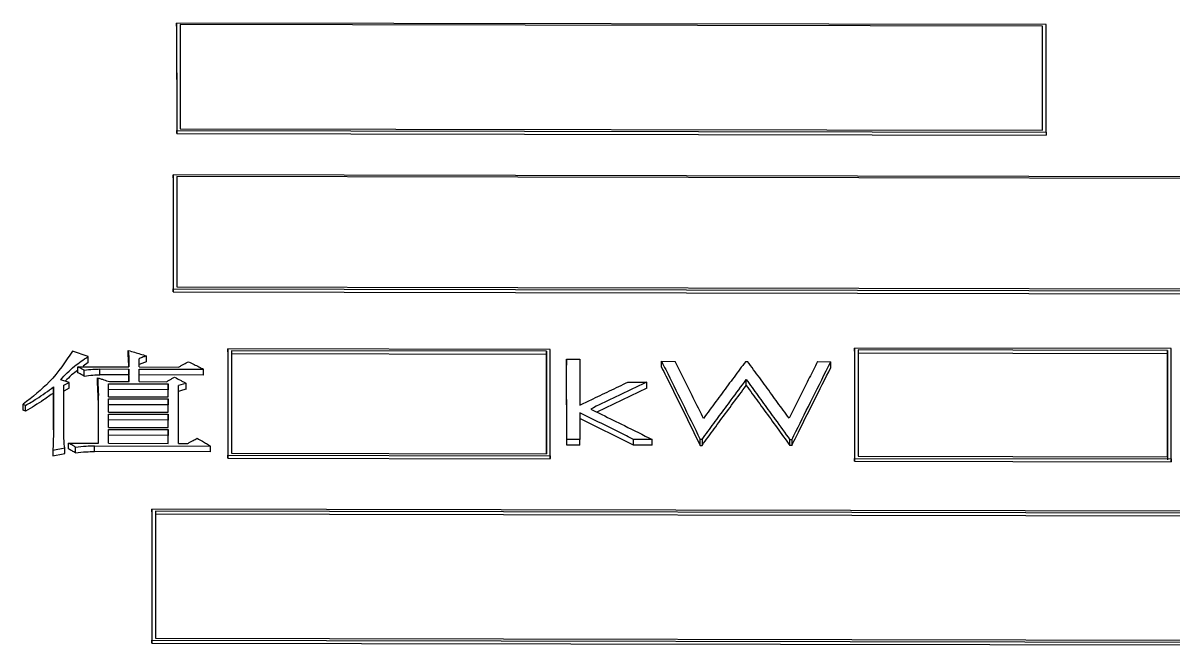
# Model space of a CAD drawing. Header units: millimetres. Extents: x 2271 to 4415, y 823 to 2339.
# Drawn here: x 2770.3 to 2786.16, y 2137.3 to 2145.89 of the extents above; entities that cross this region are included whole.
import ezdxf

# ---------------------------------------------------------------- set-up
doc = ezdxf.new("R2010")
doc.units = ezdxf.units.MM

msp = doc.modelspace()

# ---------------------------------------------------------------- linework, layer by layer
at = {"color": 7, "linetype": 'Continuous', "lineweight": 25}
for p, q in [((2784.399, 2145.868), (2772.416, 2145.89)), ((2772.416, 2145.847), (2772.418, 2144.367)), ((2784.349, 2145.846), (2772.467, 2145.868)), ((2772.418, 2144.367), (2772.418, 2144.409)), ((2772.418, 2144.409), (2784.401, 2144.387)), ((2772.418, 2144.367), (2784.401, 2144.345)), ((2772.468, 2144.433), (2784.351, 2144.411)), ((2784.401, 2144.387), (2784.401, 2144.345)), ((2772.368, 2143.755), (2772.37, 2142.184)), ((2794.502, 2143.756), (2772.369, 2143.797)), ((2794.452, 2143.732), (2772.419, 2143.773)), ((2772.37, 2142.225), (2794.503, 2142.184)), ((2772.37, 2142.184), (2772.37, 2142.225)), ((2772.37, 2142.184), (2794.503, 2142.143)), ((2772.42, 2142.251), (2794.453, 2142.21)), ((2771.198, 2141.292), (2770.981, 2141.367)), ((2771.749, 2141.296), (2771.749, 2141.377)), ((2773.123, 2141.399), (2773.124, 2139.932)), ((2777.564, 2141.391), (2773.123, 2141.399)), ((2773.123, 2141.358), (2773.124, 2139.891)), ((2773.173, 2141.372), (2773.174, 2139.959)), ((2777.514, 2141.364), (2773.173, 2141.372)), ((2773.173, 2141.332), (2777.514, 2141.324)), ((2777.515, 2139.951), (2777.514, 2141.364)), ((2777.514, 2141.364), (2777.514, 2141.324)), ((2777.514, 2141.324), (2777.515, 2139.951)), ((2777.565, 2139.923), (2777.564, 2141.391)), ((2781.76, 2141.409), (2781.761, 2139.888)), ((2786.123, 2141.401), (2781.76, 2141.409)), ((2781.76, 2141.368), (2781.761, 2139.848)), ((2781.81, 2141.383), (2781.811, 2139.916)), ((2786.073, 2141.375), (2781.81, 2141.383)), ((2781.81, 2141.342), (2786.073, 2141.334)), ((2786.073, 2139.908), (2786.073, 2141.375)), ((2786.073, 2141.375), (2786.073, 2141.334)), ((2786.123, 2139.88), (2786.123, 2141.401)), ((2771.198, 2141.211), (2771.13, 2141.16)), ((2771.198, 2141.211), (2771.198, 2141.292)), ((2771.901, 2141.148), (2771.901, 2141.262)), ((2777.793, 2140.15), (2777.792, 2141.255)), ((2777.792, 2141.255), (2777.972, 2141.255)), ((2777.793, 2140.07), (2777.792, 2141.174)), ((2777.972, 2141.255), (2777.972, 2140.62)), ((2779.1, 2141.226), (2779.286, 2141.225)), ((2780.259, 2141.223), (2780.285, 2141.223)), ((2781.25, 2141.222), (2781.433, 2141.221)), ((2781.433, 2141.14), (2781.433, 2141.221)), ((2771.057, 2141.149), (2771.76, 2141.148)), ((2771.057, 2141.068), (2771.057, 2141.149)), ((2771.144, 2141.022), (2771.144, 2141.103)), ((2771.36, 2141.12), (2771.76, 2141.119)), ((2771.36, 2141.039), (2771.36, 2141.12)), ((2771.76, 2141.038), (2771.36, 2141.039)), ((2771.761, 2140.946), (2771.76, 2141.119)), ((2771.76, 2141.119), (2771.76, 2141.038)), ((2771.76, 2140.946), (2771.76, 2141.038)), ((2771.901, 2141.148), (2772.442, 2141.147)), ((2771.901, 2141.119), (2772.788, 2141.117)), ((2771.901, 2140.946), (2771.901, 2141.119)), ((2772.788, 2141.036), (2771.901, 2141.038)), ((2770.722, 2140.872), (2770.722, 2140.287)), ((2770.722, 2140.792), (2770.722, 2140.872)), ((2770.938, 2140.936), (2770.819, 2140.971)), ((2770.938, 2140.855), (2770.862, 2140.815)), ((2770.863, 2140.895), (2770.938, 2140.936)), ((2770.863, 2140.311), (2770.863, 2140.895)), ((2771.479, 2140.917), (2772.301, 2140.916)), ((2771.479, 2140.737), (2771.479, 2140.917)), ((2771.49, 2140.946), (2771.761, 2140.946)), ((2771.901, 2140.946), (2772.28, 2140.945)), ((2772.301, 2140.736), (2772.301, 2140.916)), ((2772.301, 2140.916), (2772.301, 2140.835)), ((2772.442, 2140.095), (2772.442, 2140.892)), ((2778.895, 2140.858), (2778.206, 2140.527)), ((2778.637, 2140.94), (2778.895, 2140.939)), ((2778.895, 2140.858), (2778.895, 2140.939)), ((2780.267, 2140.892), (2780.267, 2140.973)), ((2770.722, 2140.28), (2770.722, 2140.792)), ((2771.338, 2140.675), (2771.339, 2140.755)), ((2771.339, 2140.097), (2771.339, 2140.755)), ((2772.301, 2140.835), (2771.479, 2140.837)), ((2771.479, 2140.737), (2772.301, 2140.736)), ((2771.479, 2140.708), (2772.301, 2140.707)), ((2771.479, 2140.527), (2771.479, 2140.708)), ((2772.301, 2140.736), (2772.301, 2140.835)), ((2772.302, 2140.525), (2772.301, 2140.707)), ((2772.301, 2140.707), (2772.301, 2140.626)), ((2770.3, 2140.634), (2770.333, 2140.617)), ((2770.3, 2140.554), (2770.3, 2140.634)), ((2770.333, 2140.537), (2770.3, 2140.554)), ((2770.333, 2140.537), (2770.333, 2140.617)), ((2771.339, 2140.097), (2771.338, 2140.675)), ((2772.301, 2140.626), (2771.479, 2140.628)), ((2771.479, 2140.527), (2772.302, 2140.525)), ((2772.301, 2140.525), (2772.301, 2140.626)), ((2771.479, 2140.498), (2772.302, 2140.496)), ((2771.48, 2140.315), (2771.479, 2140.498)), ((2772.301, 2140.416), (2771.479, 2140.418)), ((2772.302, 2140.496), (2772.301, 2140.416)), ((2772.301, 2140.314), (2772.301, 2140.416)), ((2772.302, 2140.314), (2772.302, 2140.496)), ((2777.972, 2140.516), (2777.972, 2140.15)), ((2778.715, 2140.069), (2777.972, 2140.436)), ((2772.301, 2140.204), (2771.479, 2140.206)), ((2771.48, 2140.315), (2772.302, 2140.314)), ((2771.48, 2140.286), (2772.302, 2140.284)), ((2771.48, 2140.096), (2771.48, 2140.286)), ((2772.302, 2140.284), (2772.301, 2140.204)), ((2772.302, 2140.095), (2772.302, 2140.284)), ((2770.928, 2140.018), (2770.928, 2140.097)), ((2770.928, 2140.097), (2771.339, 2140.097)), ((2771.285, 2139.982), (2771.285, 2140.061)), ((2771.285, 2140.061), (2772.886, 2140.058)), ((2771.48, 2140.096), (2772.302, 2140.095)), ((2772.301, 2140.095), (2772.301, 2140.204)), ((2772.442, 2140.095), (2772.572, 2140.094)), ((2777.793, 2140.07), (2777.793, 2140.15)), ((2777.972, 2140.15), (2777.793, 2140.15)), ((2777.972, 2140.07), (2777.793, 2140.07)), ((2777.972, 2140.07), (2777.972, 2140.15)), ((2778.972, 2140.148), (2778.715, 2140.148)), ((2778.972, 2140.068), (2778.715, 2140.069)), ((2778.972, 2140.068), (2778.972, 2140.148)), ((2779.632, 2140.067), (2779.658, 2140.067)), ((2779.658, 2140.146), (2779.633, 2140.147)), ((2779.658, 2140.146), (2779.658, 2140.067)), ((2780.895, 2140.144), (2780.869, 2140.144)), ((2780.894, 2140.065), (2780.869, 2140.065)), ((2780.895, 2140.144), (2780.894, 2140.065)), ((2770.712, 2140.003), (2770.711, 2139.923)), ((2770.712, 2140.003), (2770.874, 2140.032)), ((2771.025, 2139.964), (2771.025, 2140.044)), ((2772.886, 2139.979), (2771.285, 2139.982)), ((2773.124, 2139.892), (2773.124, 2139.932)), ((2773.124, 2139.932), (2777.565, 2139.923)), ((2773.124, 2139.891), (2777.565, 2139.883)), ((2773.174, 2139.959), (2777.515, 2139.951)), ((2777.565, 2139.923), (2777.565, 2139.884)), ((2777.565, 2139.883), (2777.565, 2139.912)), ((2781.811, 2139.916), (2786.073, 2139.908)), ((2781.761, 2139.848), (2781.761, 2139.888)), ((2781.761, 2139.888), (2786.123, 2139.88)), ((2781.761, 2139.848), (2786.123, 2139.84)), ((2786.123, 2139.88), (2786.123, 2139.84)), ((2786.123, 2139.84), (2786.123, 2139.869)), ((2772.076, 2139.15), (2772.076, 2139.189)), ((2794.209, 2139.148), (2772.076, 2139.189)), ((2772.076, 2139.15), (2772.076, 2137.342)), ((2794.159, 2139.12), (2772.126, 2139.161)), ((2772.126, 2139.122), (2794.159, 2139.081)), ((2772.076, 2137.38), (2794.209, 2137.339)), ((2772.076, 2137.342), (2772.076, 2137.38)), ((2772.126, 2137.41), (2794.159, 2137.369)), ((2772.076, 2137.342), (2794.209, 2137.301))]:
    msp.add_line(p, q, dxfattribs=at)
at = {"color": 7, "linetype": 'Continuous', "lineweight": 25, "flags": 128}
for points in [[(2772.416, 2145.847), (2772.416, 2145.871), (2772.416, 2145.89)], [(2772.368, 2143.755), (2772.369, 2143.779), (2772.369, 2143.797)], [(2773.123, 2141.358), (2773.123, 2141.381), (2773.123, 2141.399)], [(2781.76, 2141.368), (2781.76, 2141.391), (2781.76, 2141.409)], [(2771.998, 2141.302), (2771.998, 2141.257), (2771.998, 2141.221)], [(2777.792, 2141.255), (2777.792, 2141.21), (2777.792, 2141.174)], [(2779.1, 2141.145), (2779.1, 2141.19), (2779.1, 2141.226)], [(2772.788, 2141.036), (2772.788, 2141.082), (2772.788, 2141.117)], [(2770.938, 2140.855), (2770.938, 2140.9), (2770.938, 2140.936)], [(2771.328, 2140.918), (2771.328, 2140.963), (2771.328, 2140.999)], [(2772.55, 2140.921), (2772.505, 2140.909), (2772.473, 2140.901), (2772.442, 2140.892)], [(2772.55, 2140.841), (2772.496, 2140.826), (2772.442, 2140.812)], [(2772.55, 2140.841), (2772.55, 2140.886), (2772.55, 2140.921)], [(2772.886, 2139.979), (2772.886, 2140.023), (2772.886, 2140.058)], [(2778.715, 2140.069), (2778.715, 2140.113), (2778.715, 2140.148)], [(2779.632, 2140.067), (2779.633, 2140.111), (2779.633, 2140.147)], [(2780.869, 2140.065), (2780.869, 2140.109), (2780.869, 2140.144)], [(2770.711, 2139.923), (2770.759, 2139.932), (2770.807, 2139.941), (2770.874, 2139.953)], [(2770.874, 2139.953), (2770.874, 2139.997), (2770.874, 2140.032)]]:
    msp.add_lwpolyline(points, dxfattribs=at)
at = {"color": 7, "linetype": 'Continuous', "lineweight": 25}
for points, knots in [([(2772.416, 2145.89), (2772.417, 2145.746), (2772.417, 2145.457), (2772.418, 2144.966), (2772.418, 2144.612), (2772.418, 2144.409)], [0, 0, 0, 0, 0.300085, 0.60017, 1, 1, 1, 1]), ([(2772.467, 2145.868), (2772.467, 2145.723), (2772.467, 2145.435), (2772.468, 2144.958), (2772.468, 2144.619), (2772.468, 2144.433)], [0, 0, 0, 0, 0.30968, 0.61936, 1, 1, 1, 1]), ([(2784.351, 2144.411), (2784.351, 2144.563), (2784.35, 2144.867), (2784.35, 2145.346), (2784.35, 2145.668), (2784.349, 2145.846)], [0, 0, 0, 0, 0.30968, 0.619361, 1, 1, 1, 1]), ([(2784.401, 2144.387), (2784.401, 2144.539), (2784.4, 2144.843), (2784.4, 2145.338), (2784.4, 2145.675), (2784.399, 2145.868)], [0, 0, 0, 0, 0.300085, 0.600171, 1, 1, 1, 1]), ([(2772.369, 2143.797), (2772.369, 2143.644), (2772.369, 2143.336), (2772.369, 2142.814), (2772.37, 2142.439), (2772.37, 2142.225)], [0, 0, 0, 0, 0.300081, 0.600162, 1, 1, 1, 1]), ([(2772.419, 2143.773), (2772.419, 2143.619), (2772.419, 2143.312), (2772.419, 2142.805), (2772.42, 2142.448), (2772.42, 2142.251)], [0, 0, 0, 0, 0.3099206, 0.6198411, 1, 1, 1, 1]), ([(2770.981, 2141.367), (2770.887, 2141.222), (2770.718, 2140.96), (2770.429, 2140.735), (2770.3, 2140.634)], [0, 0, 0, 0, 0.556051, 1, 1, 1, 1]), ([(2771.749, 2141.377), (2771.752, 2141.357), (2771.756, 2141.315), (2771.76, 2141.239), (2771.76, 2141.183), (2771.76, 2141.148)], [0, 0, 0, 0, 0.271414, 0.542845, 1, 1, 1, 1]), ([(2771.749, 2141.377), (2771.779, 2141.368), (2771.835, 2141.351), (2771.918, 2141.326), (2771.972, 2141.31), (2771.998, 2141.302)], [0, 0, 0, 0, 0.357822, 0.678911, 1, 1, 1, 1]), ([(2786.073, 2141.334), (2786.073, 2141.065), (2786.073, 2140.583), (2786.073, 2140.086), (2786.073, 2139.868)], [0, 0, 0, 0, 0.559997, 1, 1, 1, 1]), ([(2770.819, 2140.971), (2770.879, 2141.035), (2770.985, 2141.151), (2771.133, 2141.249), (2771.198, 2141.292)], [0, 0, 0, 0, 0.558291, 1, 1, 1, 1]), ([(2771.759, 2141.148), (2771.758, 2141.163), (2771.757, 2141.212), (2771.753, 2141.262), (2771.749, 2141.296)], [0, 0, 0, 0, 0.303655, 1, 1, 1, 1]), ([(2771.998, 2141.302), (2771.985, 2141.297), (2771.962, 2141.287), (2771.929, 2141.274), (2771.91, 2141.266), (2771.901, 2141.262)], [0, 0, 0, 0, 0.419954, 0.709977, 1, 1, 1, 1]), ([(2771.998, 2141.221), (2771.982, 2141.215), (2771.95, 2141.201), (2771.917, 2141.188), (2771.901, 2141.182)], [0, 0, 0, 0, 0.501498, 1, 1, 1, 1]), ([(2772.442, 2141.147), (2772.454, 2141.153), (2772.479, 2141.166), (2772.526, 2141.191), (2772.56, 2141.209), (2772.582, 2141.221)], [0, 0, 0, 0, 0.263609, 0.527219, 1, 1, 1, 1]), ([(2772.582, 2141.221), (2772.608, 2141.208), (2772.655, 2141.185), (2772.723, 2141.15), (2772.766, 2141.128), (2772.788, 2141.117)], [0, 0, 0, 0, 0.369349, 0.684674, 1, 1, 1, 1]), ([(2779.1, 2141.226), (2779.119, 2141.188), (2779.213, 2141), (2779.391, 2140.643), (2779.549, 2140.318), (2779.633, 2140.147)], [0, 0, 0, 0, 0.105997, 0.529992, 1, 1, 1, 1]), ([(2779.677, 2140.437), (2779.659, 2140.476), (2779.602, 2140.591), (2779.508, 2140.78), (2779.397, 2141.004), (2779.323, 2141.152), (2779.286, 2141.225)], [0, 0, 0, 0, 0.144497, 0.433492, 0.716743, 1, 1, 1, 1]), ([(2780.259, 2141.223), (2780.232, 2141.188), (2780.152, 2141.08), (2780.015, 2140.896), (2779.848, 2140.67), (2779.734, 2140.515), (2779.677, 2140.437)], [0, 0, 0, 0, 0.137967, 0.413903, 0.706948, 1, 1, 1, 1]), ([(2780.857, 2140.44), (2780.83, 2140.477), (2780.751, 2140.587), (2780.616, 2140.773), (2780.452, 2140.998), (2780.341, 2141.148), (2780.285, 2141.223)], [0, 0, 0, 0, 0.139179, 0.417538, 0.708766, 1, 1, 1, 1]), ([(2781.25, 2141.222), (2781.231, 2141.184), (2781.174, 2141.072), (2781.08, 2140.886), (2780.968, 2140.663), (2780.894, 2140.515), (2780.857, 2140.44)], [0, 0, 0, 0, 0.145351, 0.436054, 0.718024, 1, 1, 1, 1]), ([(2780.895, 2140.144), (2780.914, 2140.183), (2781.009, 2140.376), (2781.188, 2140.737), (2781.349, 2141.054), (2781.433, 2141.221)], [0, 0, 0, 0, 0.105883, 0.529421, 1, 1, 1, 1]), ([(2771.057, 2141.104), (2771.027, 2141.082), (2770.962, 2141.035), (2770.91, 2140.981), (2770.883, 2140.952)], [0, 0, 0, 0, 0.457262, 1, 1, 1, 1]), ([(2771.144, 2141.103), (2771.132, 2141.11), (2771.111, 2141.121), (2771.082, 2141.136), (2771.066, 2141.145), (2771.057, 2141.149)], [0, 0, 0, 0, 0.42836, 0.71418, 1, 1, 1, 1]), ([(2771.144, 2141.022), (2771.129, 2141.03), (2771.1, 2141.045), (2771.071, 2141.061), (2771.057, 2141.068)], [0, 0, 0, 0, 0.499999, 1, 1, 1, 1]), ([(2771.144, 2141.103), (2771.184, 2141.109), (2771.255, 2141.119), (2771.328, 2141.119), (2771.36, 2141.12)], [0, 0, 0, 0, 0.5588348, 1, 1, 1, 1]), ([(2771.144, 2141.022), (2771.183, 2141.028), (2771.255, 2141.038), (2771.328, 2141.039), (2771.36, 2141.039)], [0, 0, 0, 0, 0.558823, 1, 1, 1, 1]), ([(2772.28, 2140.945), (2772.292, 2140.952), (2772.315, 2140.966), (2772.352, 2140.987), (2772.376, 2141.001), (2772.388, 2141.008)], [0, 0, 0, 0, 0.3275538, 0.6637769, 1, 1, 1, 1]), ([(2772.388, 2141.008), (2772.415, 2140.994), (2772.456, 2140.972), (2772.51, 2140.943), (2772.537, 2140.928), (2772.55, 2140.921)], [0, 0, 0, 0, 0.4999999, 0.7499999, 1, 1, 1, 1]), ([(2779.1, 2141.145), (2779.12, 2141.105), (2779.22, 2140.905), (2779.397, 2140.548), (2779.555, 2140.226), (2779.632, 2140.067)], [0, 0, 0, 0, 0.112618, 0.563095, 1, 1, 1, 1]), ([(2780.894, 2140.065), (2780.915, 2140.105), (2781.016, 2140.31), (2781.195, 2140.671), (2781.355, 2140.985), (2781.433, 2141.14)], [0, 0, 0, 0, 0.1124937, 0.5624736, 1, 1, 1, 1]), ([(2770.333, 2140.617), (2770.385, 2140.647), (2770.479, 2140.703), (2770.607, 2140.79), (2770.684, 2140.845), (2770.722, 2140.872)], [0, 0, 0, 0, 0.376305, 0.687979, 1, 1, 1, 1]), ([(2771.328, 2140.999), (2771.329, 2140.969), (2771.332, 2140.914), (2771.335, 2140.833), (2771.338, 2140.781), (2771.339, 2140.755)], [0, 0, 0, 0, 0.362107, 0.681053, 1, 1, 1, 1]), ([(2771.328, 2140.999), (2771.342, 2140.994), (2771.372, 2140.985), (2771.426, 2140.967), (2771.465, 2140.954), (2771.49, 2140.946)], [0, 0, 0, 0, 0.27079, 0.54158, 1, 1, 1, 1]), ([(2771.338, 2140.675), (2771.337, 2140.704), (2771.335, 2140.76), (2771.331, 2140.841), (2771.329, 2140.892), (2771.328, 2140.918)], [0, 0, 0, 0, 0.366204, 0.683102, 1, 1, 1, 1]), ([(2777.972, 2140.62), (2778.024, 2140.645), (2778.161, 2140.711), (2778.382, 2140.818), (2778.552, 2140.899), (2778.637, 2140.94)], [0, 0, 0, 0, 0.233528, 0.616763, 1, 1, 1, 1]), ([(2778.895, 2140.939), (2778.843, 2140.914), (2778.689, 2140.84), (2778.432, 2140.717), (2778.226, 2140.618), (2778.124, 2140.568)], [0, 0, 0, 0, 0.201203, 0.600601, 1, 1, 1, 1]), ([(2779.658, 2140.146), (2779.685, 2140.183), (2779.766, 2140.294), (2779.9, 2140.477), (2780.076, 2140.716), (2780.198, 2140.881), (2780.267, 2140.973)], [0, 0, 0, 0, 0.132228, 0.396684, 0.661141, 1, 1, 1, 1]), ([(2779.658, 2140.067), (2779.686, 2140.105), (2779.77, 2140.22), (2779.913, 2140.415), (2780.088, 2140.652), (2780.207, 2140.812), (2780.267, 2140.892)], [0, 0, 0, 0, 0.1374394, 0.4123184, 0.7061558, 1, 1, 1, 1]), ([(2780.267, 2140.973), (2780.293, 2140.937), (2780.373, 2140.828), (2780.506, 2140.646), (2780.68, 2140.406), (2780.801, 2140.238), (2780.869, 2140.144)], [0, 0, 0, 0, 0.1324799, 0.3974403, 0.6624006, 1, 1, 1, 1]), ([(2780.267, 2140.892), (2780.294, 2140.855), (2780.377, 2140.742), (2780.519, 2140.548), (2780.692, 2140.31), (2780.81, 2140.146), (2780.869, 2140.065)], [0, 0, 0, 0, 0.137702, 0.413107, 0.70655, 1, 1, 1, 1]), ([(2770.722, 2140.792), (2770.676, 2140.759), (2770.592, 2140.698), (2770.461, 2140.613), (2770.376, 2140.562), (2770.333, 2140.537)], [0, 0, 0, 0, 0.372808, 0.686119, 1, 1, 1, 1]), ([(2778.124, 2140.568), (2778.175, 2140.543), (2778.33, 2140.466), (2778.613, 2140.327), (2778.844, 2140.212), (2778.972, 2140.148)], [0, 0, 0, 0, 0.182207, 0.546622, 1, 1, 1, 1]), ([(2778.715, 2140.148), (2778.663, 2140.174), (2778.514, 2140.248), (2778.266, 2140.371), (2778.07, 2140.468), (2777.972, 2140.516)], [0, 0, 0, 0, 0.208204, 0.604101, 1, 1, 1, 1]), ([(2770.722, 2140.287), (2770.721, 2140.252), (2770.719, 2140.188), (2770.715, 2140.093), (2770.713, 2140.033), (2770.712, 2140.003)], [0, 0, 0, 0, 0.367121, 0.68356, 1, 1, 1, 1]), ([(2770.874, 2140.032), (2770.87, 2140.066), (2770.864, 2140.13), (2770.862, 2140.223), (2770.863, 2140.281), (2770.863, 2140.311)], [0, 0, 0, 0, 0.368742, 0.684307, 1, 1, 1, 1]), ([(2771.025, 2140.044), (2771.013, 2140.051), (2770.991, 2140.063), (2770.958, 2140.081), (2770.938, 2140.092), (2770.928, 2140.097)], [0, 0, 0, 0, 0.380765, 0.690382, 1, 1, 1, 1]), ([(2771.025, 2140.044), (2771.073, 2140.05), (2771.159, 2140.06), (2771.246, 2140.061), (2771.285, 2140.061)], [0, 0, 0, 0, 0.5592, 1, 1, 1, 1]), ([(2772.572, 2140.094), (2772.585, 2140.101), (2772.609, 2140.115), (2772.653, 2140.138), (2772.683, 2140.155), (2772.702, 2140.165)], [0, 0, 0, 0, 0.2855769, 0.5711538, 1, 1, 1, 1]), ([(2772.702, 2140.165), (2772.726, 2140.151), (2772.769, 2140.126), (2772.83, 2140.091), (2772.867, 2140.069), (2772.886, 2140.058)], [0, 0, 0, 0, 0.392599, 0.696299, 1, 1, 1, 1]), ([(2771.025, 2139.964), (2771.009, 2139.973), (2770.976, 2139.991), (2770.944, 2140.009), (2770.928, 2140.018)], [0, 0, 0, 0, 0.5, 1, 1, 1, 1]), ([(2771.025, 2139.964), (2771.073, 2139.97), (2771.159, 2139.98), (2771.246, 2139.981), (2771.285, 2139.982)], [0, 0, 0, 0, 0.559192, 1, 1, 1, 1]), ([(2772.076, 2139.189), (2772.076, 2139.012), (2772.076, 2138.657), (2772.076, 2138.055), (2772.076, 2137.626), (2772.076, 2137.38)], [0, 0, 0, 0, 0.300081, 0.600162, 1, 1, 1, 1]), ([(2772.126, 2139.161), (2772.126, 2138.983), (2772.126, 2138.628), (2772.126, 2138.045), (2772.126, 2137.635), (2772.126, 2137.41)], [0, 0, 0, 0, 0.309921, 0.619841, 1, 1, 1, 1])]:
    msp.add_open_spline(points, degree=3, knots=knots, dxfattribs=at)

doc.saveas('drawing.dxf')
